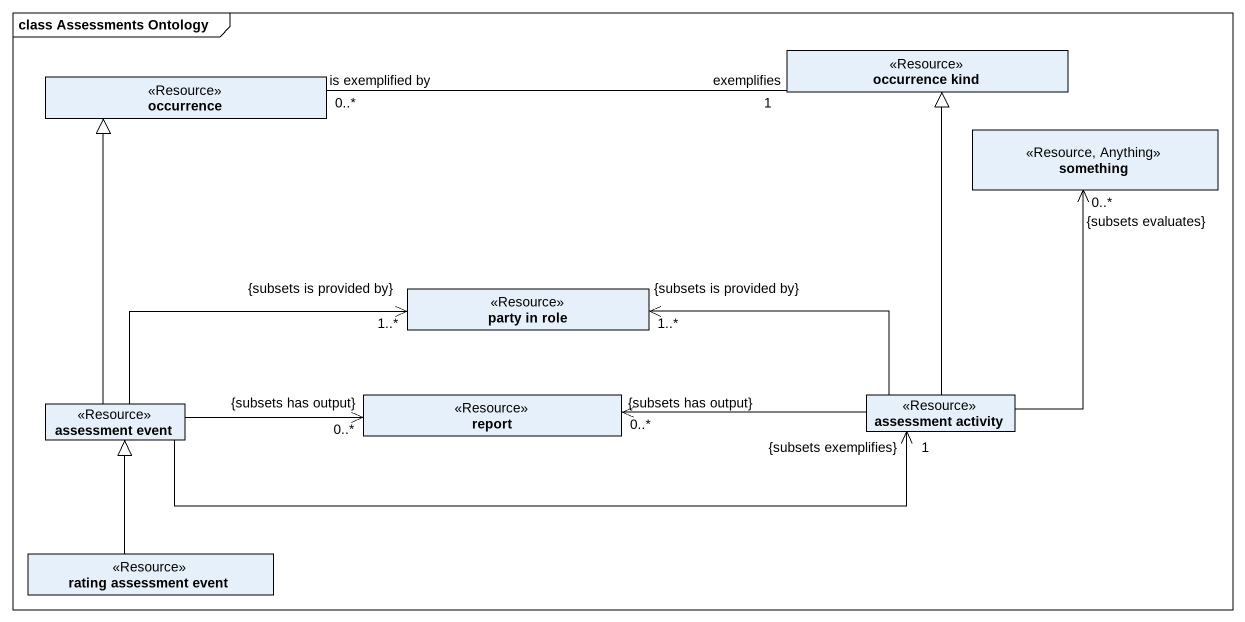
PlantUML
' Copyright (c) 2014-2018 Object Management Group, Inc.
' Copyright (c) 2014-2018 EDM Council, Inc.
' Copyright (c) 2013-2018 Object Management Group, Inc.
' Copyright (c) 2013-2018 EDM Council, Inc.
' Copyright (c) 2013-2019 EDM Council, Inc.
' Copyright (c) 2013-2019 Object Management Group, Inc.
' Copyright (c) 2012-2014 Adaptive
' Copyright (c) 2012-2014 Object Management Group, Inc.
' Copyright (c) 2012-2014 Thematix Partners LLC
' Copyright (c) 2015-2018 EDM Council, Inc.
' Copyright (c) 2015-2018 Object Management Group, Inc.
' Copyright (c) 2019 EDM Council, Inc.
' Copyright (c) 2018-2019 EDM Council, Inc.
@startuml
mainframe class Assessments Ontology
hide circle
hide empty members
class occurrence <<Resource>>
class "occurrence kind" as occurrence_kind <<Resource>>
class something <<Resource, Anything>>
class "party in role" as party_in_role <<Resource>>
class "assessment event" as assessment_event <<Resource>>
class report <<Resource>>
class "assessment activity" as assessment_activity <<Resource>>
class "rating assessment event" as rating_assessment_event <<Resource>>
occurrence_kind "exemplifies\n1" -left- "is exemplified by\n0..*" occurrence
assessment_event -up-|> occurrence
assessment_event -right-> "1..*\n{subsets is provided by}" party_in_role
assessment_event -right-> "0..*\n{subsets has output}" report
assessment_event -right-> "1\n{subsets exemplifies}" assessment_activity
assessment_activity -up-|> occurrence_kind
assessment_activity -up-> "0..*\n{subsets evaluates}" something
assessment_activity -left-> "1..*\n{subsets is provided by}" party_in_role
assessment_activity -left-> "0..*\n{subsets has output}" report
rating_assessment_event -up-|> assessment_event
@enduml
